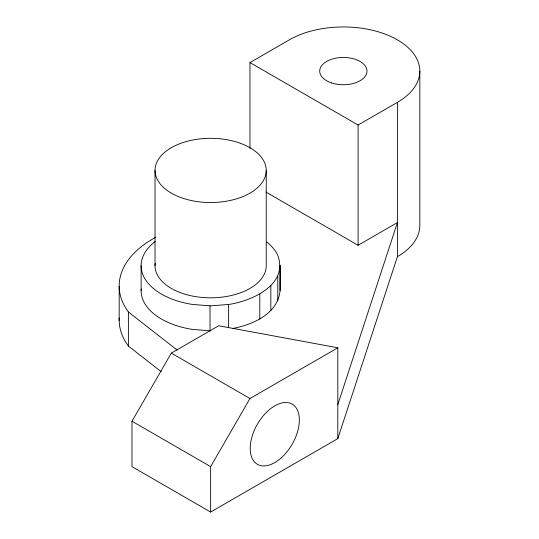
<?xml version="1.0" encoding="UTF-8"?>
<svg xmlns="http://www.w3.org/2000/svg" width="539" height="539" viewBox="0 0 539 539"><rect width="100%" height="100%" fill="white"/><g stroke="black" fill="none" stroke-linecap="round" stroke-linejoin="round"><path stroke-width="0.81" d="M337.818 438.611L337.818 347.796L218.699 325.758L171.314 353.112L131.988 421.228L131.988 466.653L210.634 512.05L337.818 438.611L397.425 256.631A76.464 44.151 0 0 0 419.82 225.41L419.82 71.101M141.117 290.683L141.117 265.707M155.023 265.707L155.023 170.425M210.021 330.771L210.021 305.795M210.634 512.05L210.634 466.639L249.961 398.523L337.818 347.796M228.63 327.786L228.63 304.474C251.76 301.038 288.702 284.835 277.78 255.324A69.518 40.135 0 0 0 266.751 242.024M266.246 170.425A55.611 32.104 0 0 1 182.829 198.231A55.611 32.104 0 0 1 182.829 142.619A55.611 32.104 0 0 1 266.246 170.425L266.246 265.707A55.611 32.104 0 0 1 208.66 297.797A55.611 32.104 0 0 1 155.165 263.43M280.071 265.35L280.071 290.676C277.861 313.833 252.764 324.721 232.619 328.494M397.425 256.631L397.425 102.316A76.464 44.151 0 0 0 397.425 39.879A76.464 44.151 0 0 0 289.281 39.879L249.961 62.585L249.961 148.36M280.071 290.676L280.152 265.707M337.818 404.56L397.425 222.573L358.098 245.279L265.929 192.059M155.838 237.18L152.948 238.851A115.292 66.566 0 0 0 128.39 311.993L128.39 346.058L161.35 371.795M249.961 62.585L358.098 125.021L397.425 102.316M228.63 304.474L210.634 305.842L192.645 304.474A69.518 40.135 0 0 1 155.158 241.526M210.634 330.818L192.645 329.45A69.518 40.135 0 0 1 141.178 289.079M171.314 353.112L249.961 398.523M131.988 421.228L210.634 466.639M128.39 311.993L177.169 350.087M358.098 125.021L358.098 245.279M277.78 276.096L277.78 301.072M270.841 285.778L270.841 310.754M259.791 294.085L259.791 319.061M119.18 286.357L119.18 320.422M128.39 346.058A115.292 66.566 0 0 1 119.234 317.949M331.539 82.918A23.635 13.643 0 0 0 366.992 71.101A23.635 13.643 0 0 0 331.539 59.283A23.635 13.643 0 0 0 331.539 82.918M281.142 457.955A34.759 20.064 -60 0 0 292.165 404.115A34.759 20.064 -60 0 0 251.046 440.579A34.759 20.064 -60 0 0 281.142 457.955"/></g></svg>
